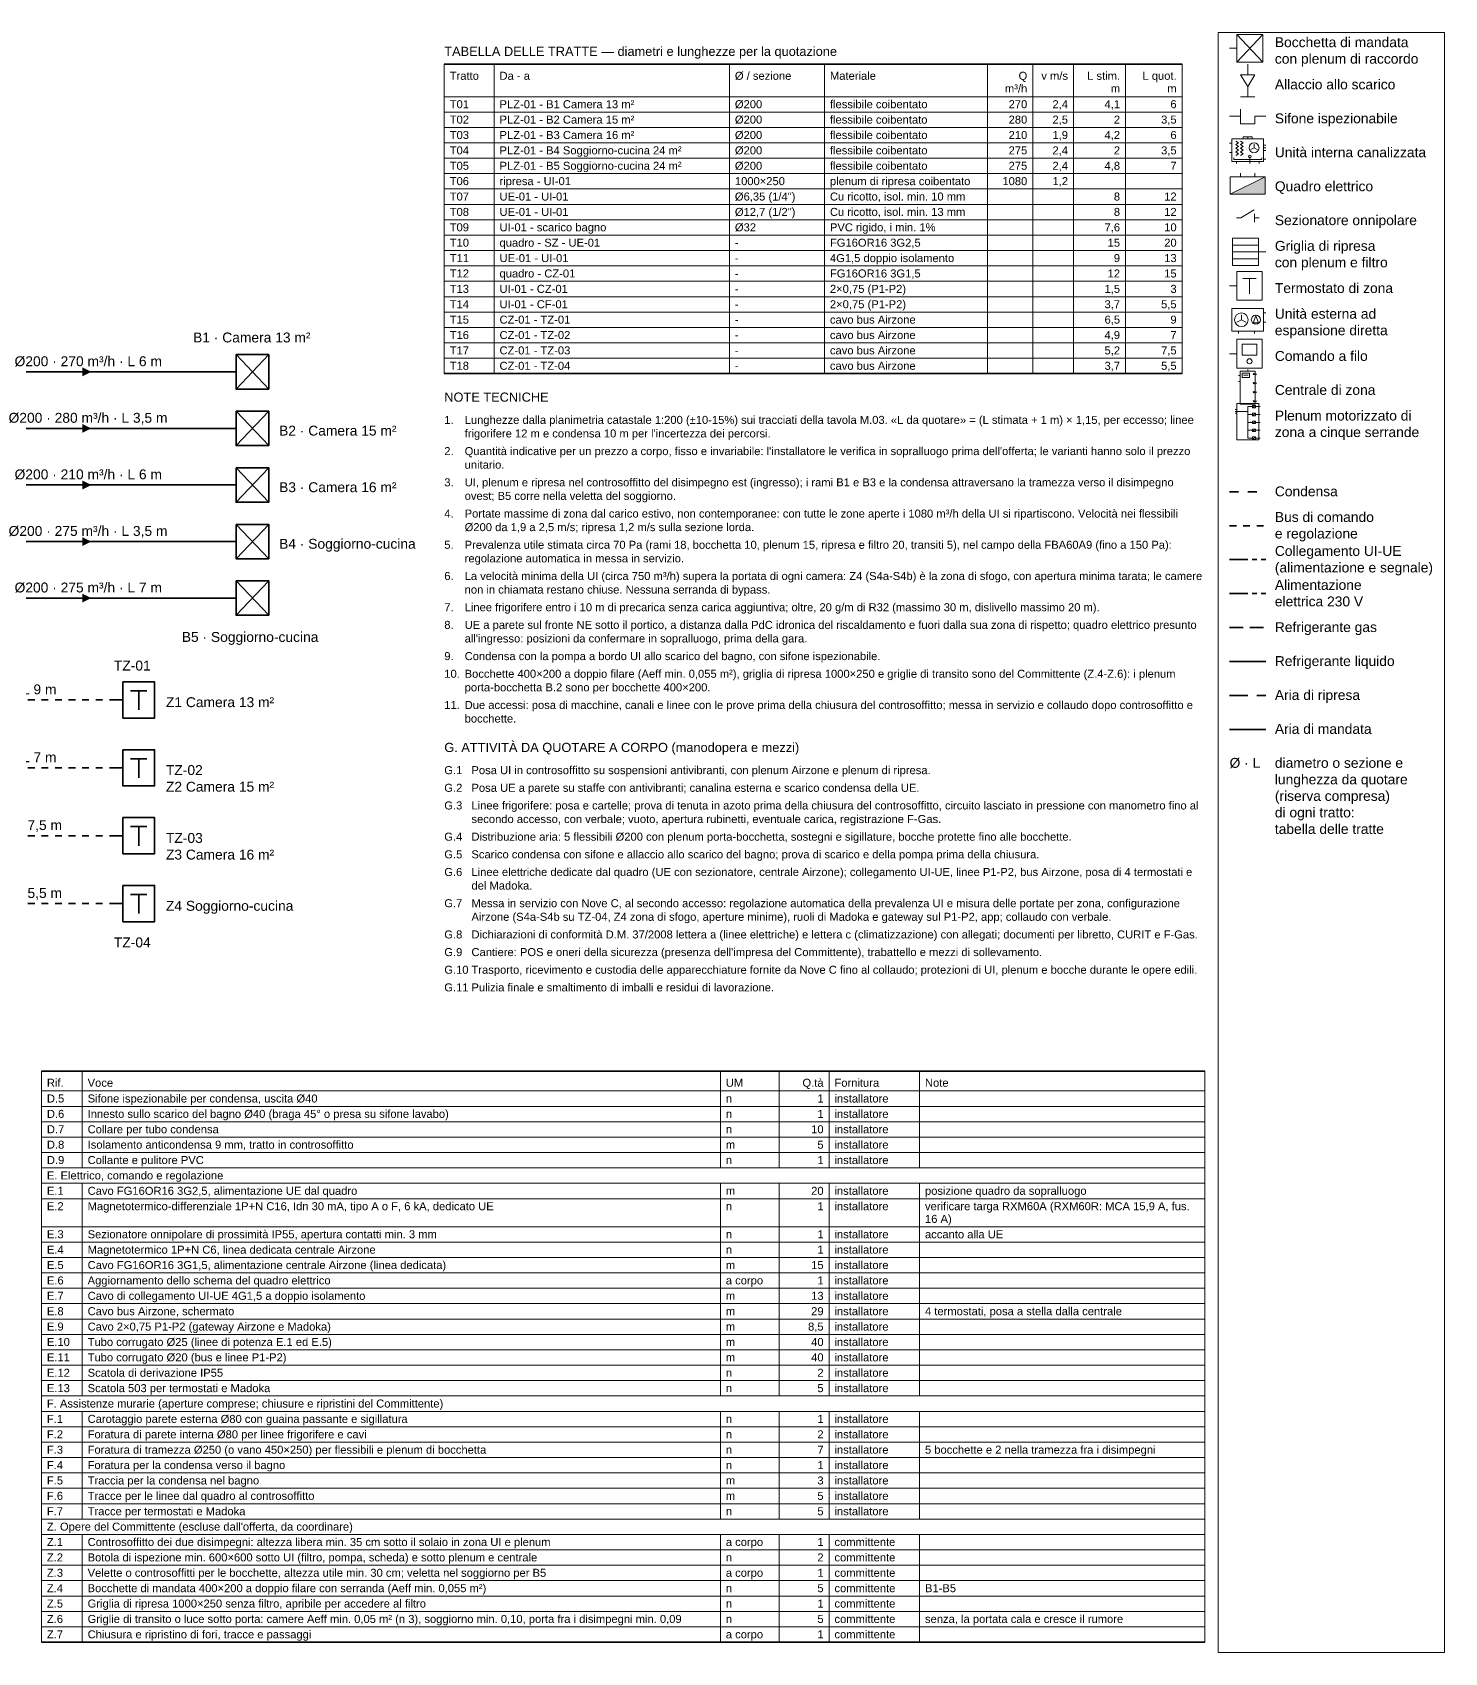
# Model space of a CAD drawing. Header units: millimetres. Extents: x 10 to 584, y 46 to 404.
# Drawn here: x 272 to 584, y 46 to 404 of the extents above; entities that cross this region are included whole.
import ezdxf
from ezdxf.enums import TextEntityAlignment as Align

# ---------------------------------------------------------------- set-up
doc = ezdxf.new("R2010")
doc.units = ezdxf.units.MM
for name, pattern in [('NOVEC_TRATTO_1P5_1P5', [3, 1.5, -1.5]), ('NOVEC_TRATTO_2_2', [4, 2, -2]), ('NOVEC_TRATTO_3_1P5', [4.5, 3, -1.5]), ('NOVEC_TRATTO_4_1_1_1', [7, 4, -1, 1, -1]), ('NOVEC_TRATTO_4_1_1_1_1_1', [9, 4, -1, 1, -1, 1, -1]), ('NOVEC_TRATTO_4_2', [6, 4, -2])]:
    doc.linetypes.add(name, pattern=pattern)
doc.layers.add('E-CTRL-BUS', color=144, linetype='NOVEC_TRATTO_1P5_1P5', lineweight=35, true_color=0x1f618d)
doc.layers.add('M-HVAC-SPLY', color=134, linetype='Continuous', lineweight=35, true_color=0x148f77)
for name, color, linetype, lineweight in [('M-ANNO-DIAM', 7, 'Continuous', 18), ('M-ANNO-IDEN', 7, 'Continuous', 18), ('M-ANNO-LEGN', 7, 'Continuous', 18), ('M-ANNO-SCHD', 7, 'Continuous', 18), ('M-DIAG-EQPM', 7, 'Continuous', 35)]:
    doc.layers.add(name, color=color, linetype=linetype, lineweight=lineweight)
doc.styles.add('NOVEC_ARIAL', font='arial.ttf')

# ---------------------------------------------------------------- blocks, each defined once
blk = doc.blocks.new('NoveC_FlowArrow')
h = blk.add_hatch(color=0)
h.dxf.hatch_style = 1
h.paths.add_polyline_path([(0, 0), (-2, 1), (-2, -1)])
blk = doc.blocks.new('NoveC_AirDiffuser')
at = {"color": 0, "linetype": 'Continuous', "lineweight": -2}
for p, q in [((2, -1.2), (9.2, -8.8)), ((2, -8.8), (9.2, -1.2)), ((0, -5), (2, -5))]:
    blk.add_line(p, q, dxfattribs=at)
blk.add_lwpolyline([(2, -1.2), (9.2, -1.2), (9.2, -8.8), (2, -8.8)], close=True, dxfattribs=at)
blk = doc.blocks.new('NoveC_RoomThermostat')
at = {"color": 0, "linetype": 'Continuous', "lineweight": -2}
blk.add_line((0, -5), (2, -5), dxfattribs=at)
blk.add_lwpolyline([(2, -1), (9, -1), (9, -9), (2, -9)], close=True, dxfattribs=at)
blk = doc.blocks.new('NoveC_RoomThermostat_Sigla')
at = {"color": 0, "linetype": 'Continuous', "lineweight": -2}
for points in [[(-1.8, 2), (1.8, 2)], [(0, 2), (0, -2.2)]]:
    blk.add_lwpolyline(points, dxfattribs=at)
blk = doc.blocks.new('NoveC_CondensateOutlet')
at = {"color": 0, "linetype": 'Continuous', "lineweight": -2}
for p, q in [((2.5, 0), (2.5, -3)), ((2.5, -6.2), (2.5, -9)), ((0.5, -9), (4.5, -9))]:
    blk.add_line(p, q, dxfattribs=at)
blk.add_lwpolyline([(0.5, -3), (4.5, -3), (2.5, -6.2)], close=True, dxfattribs=at)
blk = doc.blocks.new('NoveC_CondensateTrap')
at = {"color": 0, "linetype": 'Continuous', "lineweight": -2}
blk.add_line((3, -0.6), (3, -2.5), dxfattribs=at)
blk.add_lwpolyline([(0, -2.5), (3, -2.5), (3, -4.6), (7, -4.6), (7, -2.5), (10, -2.5)], dxfattribs=at)
blk = doc.blocks.new('NoveC_DuctedIndoorUnit')
at = {"color": 0, "linetype": 'Continuous', "lineweight": -2}
for p, q in [((20, 0), (20, -2.5)), ((0, -7.5), (2.5, -7.5)), ((0, -17.5), (2.5, -17.5)), ((27, -12.5), (23.45, -14.55)), ((27, -12.5), (27, -8.4)), ((27, -12.5), (30.55, -14.55)), ((37.5, -12.5), (40, -12.5)), ((7.5, -27.5), (7.5, -30)), ((22.5, -23.5), (22.5, -30)), ((32.5, -27.5), (32.5, -30)), ((37.5, -25), (40, -25))]:
    blk.add_line(p, q, dxfattribs=at)
blk.add_lwpolyline([(2.5, -2.5), (37.5, -2.5), (37.5, -27.5), (2.5, -27.5)], close=True, dxfattribs=at)
for points in [[(7, -5), (10, -7), (7, -9), (10, -11), (7, -13), (10, -15), (7, -17), (10, -19), (7, -21)], [(12, -5), (15, -7), (12, -9), (15, -11), (12, -13), (15, -15), (12, -17), (15, -19), (12, -21)], [(15, -2.5), (15, -0.5), (25, -0.5), (25, -2.5)], [(37.5, -9.5), (40, -9.5)], [(37.5, -15.5), (40, -15.5)], [(4.5, -23.5), (4.5, -25.5), (35.5, -25.5), (35.5, -23.5)]]:
    blk.add_lwpolyline(points, dxfattribs=at)
for centre, radius in [((27, -12.5), 5.5), ((22.5, -22), 1.5)]:
    blk.add_circle(centre, radius, dxfattribs=at)
blk = doc.blocks.new('NoveC_ElectricalPanel')
at = {"linetype": 'Continuous', "lineweight": -2}
h = blk.add_hatch(color=0, dxfattribs=at)
h.dxf.hatch_style = 1
h.paths.add_polyline_path([(0.5, -14.5), (24.5, -2.5), (24.5, -14.5)])
at = {"color": 0, "linetype": 'Continuous', "lineweight": -2}
for p, q in [((7.5, 0), (7.5, -2.5)), ((17.5, 0), (17.5, -2.5))]:
    blk.add_line(p, q, dxfattribs=at)
for points in [[(0.5, -2.5), (24.5, -2.5), (24.5, -14.5), (0.5, -14.5)], [(0.5, -14.5), (24.5, -2.5), (24.5, -14.5)]]:
    blk.add_lwpolyline(points, close=True, dxfattribs=at)
blk = doc.blocks.new('NoveC_IsolatorSwitch')
at = {"color": 0, "linetype": 'Continuous', "lineweight": -2}
for p, q in [((0, -2.5), (1, -2.5)), ((1, -2.5), (3.9, -0.7)), ((4, -1.6), (4, -3.4)), ((4, -2.5), (5, -2.5))]:
    blk.add_line(p, q, dxfattribs=at)
blk = doc.blocks.new('NoveC_ReturnGrille')
at = {"color": 0, "linetype": 'Continuous', "lineweight": -2}
for p, q in [((0.8, -3.1), (8, -3.1)), ((0.8, -5), (8, -5)), ((0.8, -6.9), (8, -6.9)), ((8, -5), (10, -5))]:
    blk.add_line(p, q, dxfattribs=at)
blk.add_lwpolyline([(0.8, -1.2), (8, -1.2), (8, -8.8), (0.8, -8.8)], close=True, dxfattribs=at)
blk = doc.blocks.new('NoveC_SplitOutdoorUnit')
at = {"color": 0, "linetype": 'Continuous', "lineweight": -2}
for p, q in [((13, -15), (8.15, -17.8)), ((13, -15), (13, -9.4)), ((13, -15), (17.85, -17.8)), ((37.5, -7.5), (40, -7.5)), ((37.5, -17.5), (40, -17.5)), ((10, -27.5), (10, -30)), ((27.5, -27.5), (27.5, -30))]:
    blk.add_line(p, q, dxfattribs=at)
for points in [[(2.5, -2.5), (37.5, -2.5), (37.5, -27.5), (2.5, -27.5)], [(26.2, -18.3), (29, -10.8), (31.8, -18.3)]]:
    blk.add_lwpolyline(points, close=True, dxfattribs=at)
for centre, radius in [((13, -15), 7.5), ((29, -15), 5)]:
    blk.add_circle(centre, radius, dxfattribs=at)
blk = doc.blocks.new('NoveC_WiredRemote')
at = {"color": 0, "linetype": 'Continuous', "lineweight": -2}
blk.add_line((0, -5), (2, -5), dxfattribs=at)
for points in [[(2, -1), (9, -1), (9, -9), (2, -9)], [(3.5, -2.4), (7.5, -2.4), (7.5, -5.4), (3.5, -5.4)]]:
    blk.add_lwpolyline(points, close=True, dxfattribs=at)
blk.add_circle((5.5, -7.1), 0.7, dxfattribs=at)
blk = doc.blocks.new('NoveC_ZoneController')
at = {"color": 0, "linetype": 'Continuous', "lineweight": -2}
for p, q in [((15, 0), (15, -2.5)), ((0, -10), (2.5, -10)), ((0, -20), (2.5, -20)), ((8, -9.5), (16, -9.5)), ((27.5, -7.5), (30, -7.5)), ((27.5, -22.5), (30, -22.5)), ((27.5, -37.5), (30, -37.5)), ((27.5, -52.5), (30, -52.5))]:
    blk.add_line(p, q, dxfattribs=at)
for points in [[(2.5, -2.5), (27.5, -2.5), (27.5, -57.5), (2.5, -57.5)], [(6, -6), (18, -6), (18, -13), (6, -13)]]:
    blk.add_lwpolyline(points, close=True, dxfattribs=at)
for centre in [(25, -7.5), (25, -22.5), (25, -37.5), (25, -52.5)]:
    blk.add_circle(centre, 0.9, dxfattribs=at)
blk = doc.blocks.new('NoveC_ZoningPlenum5')
at = {"color": 0, "linetype": 'Continuous', "lineweight": -2}
for p, q in [((0, -12.5), (2.5, -12.5)), ((2.5, -12.5), (20, -12.5)), ((20, -5), (20, -55)), ((20, -5), (27.5, -5)), ((20, -17.5), (27.5, -17.5)), ((28, -6.5), (32, -3.5)), ((28, -19), (32, -16)), ((32.5, -5), (40, -5)), ((32.5, -17.5), (40, -17.5)), ((20, -30), (27.5, -30)), ((20, -42.5), (27.5, -42.5)), ((28, -31.5), (32, -28.5)), ((28, -44), (32, -41)), ((32.5, -30), (40, -30)), ((32.5, -42.5), (40, -42.5)), ((20, -55), (27.5, -55)), ((28, -56.5), (32, -53.5)), ((32.5, -55), (40, -55))]:
    blk.add_line(p, q, dxfattribs=at)
for points in [[(2.5, 0), (37.5, 0), (37.5, -57.5), (2.5, -57.5)], [(27.5, -3), (32.5, -3), (32.5, -7), (27.5, -7)], [(27.5, -15.5), (32.5, -15.5), (32.5, -19.5), (27.5, -19.5)], [(27.5, -28), (32.5, -28), (32.5, -32), (27.5, -32)], [(27.5, -40.5), (32.5, -40.5), (32.5, -44.5), (27.5, -44.5)], [(27.5, -53), (32.5, -53), (32.5, -57), (27.5, -57)]]:
    blk.add_lwpolyline(points, close=True, dxfattribs=at)
for points in [[(0, -9.5), (2.5, -9.5)], [(0, -15.5), (2.5, -15.5)]]:
    blk.add_lwpolyline(points, dxfattribs=at)

msp = doc.modelspace()

# ---------------------------------------------------------------- linework, layer by layer
at = {"layer": 'E-CTRL-BUS', "flags": 128}
for points in [[(250, 256.5), (290, 256.5)], [(250, 241.5), (290, 241.5)], [(250, 226.5), (290, 226.5)], [(250, 211.5), (290, 211.5)]]:
    msp.add_lwpolyline(points, dxfattribs=at)
at = {"layer": 'M-ANNO-LEGN', "color": 252, "linetype": 'NOVEC_TRATTO_2_2', "lineweight": 35, "true_color": 0x616a6b}
msp.add_line((536.5, 302.5), (544.5, 302.5), dxfattribs=at)
at = {"layer": 'M-ANNO-LEGN', "color": 144, "linetype": 'NOVEC_TRATTO_1P5_1P5', "lineweight": 35, "true_color": 0x1f618d}
msp.add_line((536.5, 295), (544.5, 295), dxfattribs=at)
at = {"layer": 'M-ANNO-LEGN', "color": 32, "linetype": 'NOVEC_TRATTO_4_1_1_1_1_1', "lineweight": 35, "true_color": 0xa04000}
msp.add_line((536.5, 287.5), (544.5, 287.5), dxfattribs=at)
at = {"layer": 'M-ANNO-LEGN', "color": 13, "linetype": 'NOVEC_TRATTO_4_1_1_1', "lineweight": 35, "true_color": 0xb03a2e}
msp.add_line((536.5, 280), (544.5, 280), dxfattribs=at)
at = {"layer": 'M-ANNO-LEGN', "color": 205, "linetype": 'NOVEC_TRATTO_3_1P5', "lineweight": 35, "true_color": 0x6c3483}
msp.add_line((536.5, 272.5), (544.5, 272.5), dxfattribs=at)
at = {"layer": 'M-ANNO-LEGN', "color": 205, "linetype": 'Continuous', "lineweight": 35, "true_color": 0x6c3483}
msp.add_line((536.5, 265), (544.5, 265), dxfattribs=at)
at = {"layer": 'M-ANNO-LEGN', "color": 134, "linetype": 'NOVEC_TRATTO_4_2', "lineweight": 35, "true_color": 0x148f77}
msp.add_line((536.5, 257.5), (544.5, 257.5), dxfattribs=at)
at = {"layer": 'M-ANNO-LEGN', "color": 134, "linetype": 'Continuous', "lineweight": 35, "true_color": 0x148f77}
msp.add_line((536.5, 250), (544.5, 250), dxfattribs=at)
at = {"layer": 'M-ANNO-LEGN'}
msp.add_lwpolyline([(534, 404), (584, 404), (584, 46), (534, 46)], close=True, dxfattribs=at)
at = {"layer": 'M-ANNO-SCHD', "lineweight": 35}
for p, q in [((363, 397), (526, 397)), ((363, 328.6), (526, 328.6)), ((274, 174.5), (531, 174.5)), ((274, 48.3), (531, 48.3))]:
    msp.add_line(p, q, dxfattribs=at)
at = {"layer": 'M-ANNO-SCHD', "lineweight": 18}
for p, q in [((363, 397), (363, 328.6)), ((374, 397), (374, 328.6)), ((426, 397), (426, 328.6)), ((447, 397), (447, 328.6)), ((483, 397), (483, 328.6)), ((493, 397), (493, 328.6)), ((502, 397), (502, 328.6)), ((513.5, 397), (513.5, 328.6)), ((526, 397), (526, 328.6)), ((363, 389.8), (526, 389.8)), ((363, 386.4), (526, 386.4)), ((363, 383), (526, 383)), ((363, 379.6), (526, 379.6)), ((363, 376.2), (526, 376.2)), ((363, 372.8), (526, 372.8)), ((363, 369.4), (526, 369.4)), ((363, 366), (526, 366)), ((363, 362.6), (526, 362.6)), ((363, 359.2), (526, 359.2)), ((363, 355.8), (526, 355.8)), ((363, 352.4), (526, 352.4)), ((363, 349), (526, 349)), ((363, 345.6), (526, 345.6)), ((363, 342.2), (526, 342.2)), ((363, 338.8), (526, 338.8)), ((363, 335.4), (526, 335.4)), ((363, 332), (526, 332)), ((363, 328.6), (526, 328.6)), ((274, 174.5), (274, 48.3)), ((283, 174.5), (283, 153.1)), ((424, 174.5), (424, 153.1)), ((437, 174.5), (437, 153.1)), ((448, 174.5), (448, 153.1)), ((468, 174.5), (468, 153.1)), ((531, 174.5), (531, 48.3)), ((274, 170.1), (531, 170.1)), ((274, 166.7), (531, 166.7)), ((274, 163.3), (531, 163.3)), ((274, 159.9), (531, 159.9)), ((274, 156.5), (531, 156.5)), ((274, 153.1), (531, 153.1)), ((274, 149.7), (531, 149.7)), ((283, 149.7), (283, 102.7)), ((424, 149.7), (424, 102.7)), ((437, 149.7), (437, 102.7)), ((448, 149.7), (448, 102.7)), ((468, 149.7), (468, 102.7)), ((274, 146.3), (531, 146.3)), ((274, 140.1), (531, 140.1)), ((274, 136.7), (531, 136.7)), ((274, 133.3), (531, 133.3)), ((274, 129.9), (531, 129.9)), ((274, 126.5), (531, 126.5)), ((274, 123.1), (531, 123.1)), ((274, 119.7), (531, 119.7)), ((274, 116.3), (531, 116.3)), ((274, 112.9), (531, 112.9)), ((274, 109.5), (531, 109.5)), ((274, 106.1), (531, 106.1)), ((274, 102.7), (531, 102.7)), ((274, 99.3), (531, 99.3)), ((283, 99.3), (283, 75.5)), ((424, 99.3), (424, 75.5)), ((437, 99.3), (437, 75.5)), ((448, 99.3), (448, 75.5)), ((468, 99.3), (468, 75.5)), ((274, 95.9), (531, 95.9)), ((274, 92.5), (531, 92.5)), ((274, 89.1), (531, 89.1)), ((274, 85.7), (531, 85.7)), ((274, 82.3), (531, 82.3)), ((274, 78.9), (531, 78.9)), ((274, 75.5), (531, 75.5)), ((274, 72.1), (531, 72.1)), ((283, 72.1), (283, 48.3)), ((424, 72.1), (424, 48.3)), ((437, 72.1), (437, 48.3)), ((448, 72.1), (448, 48.3)), ((468, 72.1), (468, 48.3)), ((274, 68.7), (531, 68.7)), ((274, 65.3), (531, 65.3)), ((274, 61.9), (531, 61.9)), ((274, 58.5), (531, 58.5)), ((274, 55.1), (531, 55.1)), ((274, 51.7), (531, 51.7)), ((274, 48.3), (531, 48.3))]:
    msp.add_line(p, q, dxfattribs=at)
at = {"layer": 'M-HVAC-SPLY', "flags": 128}
for points in [[(255, 329), (315, 329)], [(255, 316.5), (315, 316.5)], [(255, 304), (315, 304)], [(255, 291.5), (315, 291.5)], [(255, 279), (315, 279)]]:
    msp.add_lwpolyline(points, dxfattribs=at)

# ---------------------------------------------------------------- block references
at = {"layer": 'M-ANNO-LEGN', "lineweight": 18}
for name, p, xscale, yscale in [('NoveC_AirDiffuser', (536.5, 404.5), 0.8, 0.8), ('NoveC_CondensateOutlet', (538.5, 397), 0.8, 0.8), ('NoveC_CondensateTrap', (536.5, 387.5), 0.8, 0.8), ('NoveC_DuctedIndoorUnit', (536.5, 381), 0.2, 0.2), ('NoveC_ElectricalPanel', (536.5, 372.9), 0.32, 0.32), ('NoveC_ReturnGrille', (536.5, 359.5), 0.8, 0.8), ('NoveC_RoomThermostat', (536.5, 352), 0.8, 0.8), ('NoveC_RoomThermostat_Sigla', (540.9, 348), 0.8, 0.8), ('NoveC_SplitOutdoorUnit', (536.5, 343.5), 0.2, 0.2), ('NoveC_WiredRemote', (536.5, 337), 0.8, 0.8), ('NoveC_ZoneController', (538.5, 329.5), 0.13333333333333333, 0.13333333333333333), ('NoveC_ZoningPlenum5', (537.71739, 322), 0.1391304347826087, 0.1391304347826087)]:
    msp.add_blockref(name, p, dxfattribs=dict(at, xscale=xscale, yscale=yscale))
msp.add_blockref('NoveC_IsolatorSwitch', (538, 365.5), dxfattribs=at)
at = {"layer": 'M-DIAG-EQPM'}
for name, p in [('NoveC_AirDiffuser', (315, 334)), ('NoveC_AirDiffuser', (315, 321.5)), ('NoveC_AirDiffuser', (315, 309)), ('NoveC_AirDiffuser', (315, 296.5)), ('NoveC_AirDiffuser', (315, 284)), ('NoveC_RoomThermostat', (290, 261.5)), ('NoveC_RoomThermostat_Sigla', (295.5, 256.5)), ('NoveC_RoomThermostat', (290, 246.5)), ('NoveC_RoomThermostat_Sigla', (295.5, 241.5)), ('NoveC_RoomThermostat', (290, 231.5)), ('NoveC_RoomThermostat_Sigla', (295.5, 226.5)), ('NoveC_RoomThermostat', (290, 216.5)), ('NoveC_RoomThermostat_Sigla', (295.5, 211.5))]:
    msp.add_blockref(name, p, dxfattribs=at)
at = {"layer": 'M-HVAC-SPLY'}
for p in [(285, 329), (285, 316.5), (285, 304), (285, 291.5), (285, 279)]:
    msp.add_blockref('NoveC_FlowArrow', p, dxfattribs=at)

# ---------------------------------------------------------------- texts
at = {"layer": 'M-ANNO-DIAM', "style": 'NOVEC_ARIAL'}
for s, p in [('Ø200 · 270 m³/h · L 6 m', (268.05979, 330.25)), ('Ø200 · 280 m³/h · L 3,5 m', (266.73581, 317.75)), ('Ø200 · 210 m³/h · L 6 m', (268.05979, 305.25)), ('Ø200 · 275 m³/h · L 3,5 m', (266.73581, 292.75)), ('Ø200 · 275 m³/h · L 7 m', (268.05979, 280.25)), ('bus · L 9 m', (262.05933, 257.75)), ('bus · L 7 m', (262.05933, 242.75)), ('bus · L 7,5 m', (260.73535, 227.75)), ('bus · L 5,5 m', (260.73535, 212.75))]:
    msp.add_text(s, height=2.1844, dxfattribs=at).set_placement(p)
at = {"layer": 'M-ANNO-IDEN', "style": 'NOVEC_ARIAL'}
for s, p in [('B1 · Camera 13 m²', (307.5, 335.5)), ('B2 · Camera 15 m²', (326.5, 314.9125)), ('B3 · Camera 16 m²', (326.5, 302.4125)), ('B4 · Soggiorno-cucina', (326.5, 289.9125)), ('B5 · Soggiorno-cucina', (305, 269.325)), ('TZ-01', (290, 263)), ('Z1 Camera 13 m²', (301.5, 254.9125)), ('TZ-02', (301.5, 239.9125)), ('Z2 Camera 15 m²', (301.5, 236.2375)), ('TZ-03', (301.5, 224.9125)), ('Z3 Camera 16 m²', (301.5, 221.2375)), ('Z4 Soggiorno-cucina', (301.5, 209.9125)), ('TZ-04', (290, 201.825))]:
    msp.add_text(s, height=2.1844, dxfattribs=at).set_placement(p)
at = {"layer": 'M-ANNO-LEGN', "style": 'NOVEC_ARIAL'}
for s, p in [('Bocchetta di mandata', (546.5, 400.7381)), ('con plenum di raccordo', (546.5, 397.0869)), ('Allaccio allo scarico', (546.5, 391.4125)), ('Sifone ispezionabile', (546.5, 383.9125)), ('Unità interna canalizzata', (546.5, 376.4125)), ('Quadro elettrico', (546.5, 368.9125)), ('Sezionatore onnipolare', (546.5, 361.4125)), ('Griglia di ripresa', (546.5, 355.7381)), ('con plenum e filtro', (546.5, 352.0869)), ('Termostato di zona', (546.5, 346.4125)), ('Unità esterna ad', (546.5, 340.7381)), ('espansione diretta', (546.5, 337.0869)), ('Comando a filo', (546.5, 331.4125)), ('Centrale di zona', (546.5, 323.9125)), ('Plenum motorizzato di', (546.5, 318.2381)), ('zona a cinque serrande', (546.5, 314.5869)), ('Condensa', (546.5, 301.5)), ('Bus di comando', (546.5, 295.8256)), ('e regolazione', (546.5, 292.1744)), ('Collegamento UI-UE', (546.5, 288.3256)), ('(alimentazione e segnale)', (546.5, 284.6744)), ('Alimentazione', (546.5, 280.8256)), ('elettrica 230 V', (546.5, 277.1744)), ('Refrigerante gas', (546.5, 271.5)), ('Refrigerante liquido', (546.5, 264)), ('Aria di ripresa', (546.5, 256.5)), ('Aria di mandata', (546.5, 249)), ('Ø · L', (536.5, 241.5)), ('diametro o sezione e', (546.5, 241.5)), ('lunghezza da quotare', (546.5, 237.84875)), ('(riserva compresa)', (546.5, 234.1975)), ('di ogni tratto:', (546.5, 230.54625)), ('tabella delle tratte', (546.5, 226.895))]:
    msp.add_text(s, height=2.1844, dxfattribs=at).set_placement(p)
at = {"layer": 'M-ANNO-SCHD', "style": 'NOVEC_ARIAL'}
for s, height, p in [('TABELLA DELLE TRATTE — diametri e lunghezze per la quotazione', 2.0208384, (363, 398.8)), ('Tratto', 1.768234, (364.2, 393.53)), ('Da - a', 1.768234, (375.2, 393.53)), ('Ø / sezione', 1.7682336, (427.2, 393.53)), ('Materiale', 1.768234, (448.2, 393.53)), ('T01', 1.768234, (364.2, 387.25)), ('PLZ-01 - B1 Camera 13 m²', 1.7682336, (375.2, 387.25)), ('Ø200', 1.768234, (427.2, 387.25)), ('flessibile coibentato', 1.7682336, (448.2, 387.25)), ('T02', 1.768234, (364.2, 383.85)), ('PLZ-01 - B2 Camera 15 m²', 1.7682336, (375.2, 383.85)), ('Ø200', 1.768234, (427.2, 383.85)), ('flessibile coibentato', 1.7682336, (448.2, 383.85)), ('T03', 1.768234, (364.2, 380.45)), ('PLZ-01 - B3 Camera 16 m²', 1.7682336, (375.2, 380.45)), ('Ø200', 1.768234, (427.2, 380.45)), ('flessibile coibentato', 1.7682336, (448.2, 380.45)), ('T04', 1.768234, (364.2, 377.05)), ('PLZ-01 - B4 Soggiorno-cucina 24 m²', 1.7682336, (375.2, 377.05)), ('Ø200', 1.768234, (427.2, 377.05)), ('flessibile coibentato', 1.7682336, (448.2, 377.05)), ('T05', 1.768234, (364.2, 373.65)), ('PLZ-01 - B5 Soggiorno-cucina 24 m²', 1.7682336, (375.2, 373.65)), ('Ø200', 1.768234, (427.2, 373.65)), ('flessibile coibentato', 1.7682336, (448.2, 373.65)), ('T06', 1.768234, (364.2, 370.25)), ('ripresa - UI-01', 1.7682336, (375.2, 370.25)), ('1000×250', 1.768234, (427.2, 370.25)), ('plenum di ripresa coibentato', 1.7682336, (448.2, 370.25)), ('T07', 1.768234, (364.2, 366.85)), ('T08', 1.768234, (364.2, 363.45)), ('UE-01 - UI-01', 1.7682336, (375.2, 366.85)), ('UE-01 - UI-01', 1.7682336, (375.2, 363.45)), ('Ø6,35 (1/4")', 1.7682336, (427.2, 366.85)), ('Ø12,7 (1/2")', 1.7682336, (427.2, 363.45)), ('Cu ricotto, isol. min. 10 mm', 1.7682336, (448.2, 366.85)), ('Cu ricotto, isol. min. 13 mm', 1.7682336, (448.2, 363.45)), ('T09', 1.768234, (364.2, 360.05)), ('UI-01 - scarico bagno', 1.7682336, (375.2, 360.05)), ('Ø32', 1.768234, (427.2, 360.05)), ('PVC rigido, i min. 1%', 1.7682336, (448.2, 360.05)), ('T10', 1.768234, (364.2, 356.65)), ('quadro - SZ - UE-01', 1.7682336, (375.2, 356.65)), ('FG16OR16 3G2,5', 1.7682336, (448.2, 356.65)), ('T11', 1.768234, (364.2, 353.25)), ('UE-01 - UI-01', 1.7682336, (375.2, 353.25)), ('-', 1.76823, (427.2, 356.65)), ('4G1,5 doppio isolamento', 1.7682336, (448.2, 353.25)), ('T12', 1.768234, (364.2, 349.85)), ('quadro - CZ-01', 1.7682336, (375.2, 349.85)), ('-', 1.76823, (427.2, 353.25)), ('FG16OR16 3G1,5', 1.7682336, (448.2, 349.85)), ('T13', 1.768234, (364.2, 346.45)), ('UI-01 - CZ-01', 1.7682336, (375.2, 346.45)), ('-', 1.76823, (427.2, 349.85)), ('2×0,75 (P1-P2)', 1.7682336, (448.2, 346.45)), ('T14', 1.768234, (364.2, 343.05)), ('UI-01 - CF-01', 1.7682336, (375.2, 343.05)), ('-', 1.76823, (427.2, 346.45)), ('-', 1.76823, (427.2, 343.05)), ('2×0,75 (P1-P2)', 1.7682336, (448.2, 343.05)), ('T15', 1.768234, (364.2, 339.65)), ('CZ-01 - TZ-01', 1.7682336, (375.2, 339.65)), ('-', 1.76823, (427.2, 339.65)), ('cavo bus Airzone', 1.7682336, (448.2, 339.65)), ('T16', 1.768234, (364.2, 336.25)), ('CZ-01 - TZ-02', 1.7682336, (375.2, 336.25)), ('-', 1.76823, (427.2, 336.25)), ('cavo bus Airzone', 1.7682336, (448.2, 336.25)), ('T17', 1.768234, (364.2, 332.85)), ('CZ-01 - TZ-03', 1.7682336, (375.2, 332.85)), ('-', 1.76823, (427.2, 332.85)), ('cavo bus Airzone', 1.7682336, (448.2, 332.85)), ('T18', 1.768234, (364.2, 329.45)), ('CZ-01 - TZ-04', 1.7682336, (375.2, 329.45)), ('-', 1.76823, (427.2, 329.45)), ('cavo bus Airzone', 1.7682336, (448.2, 329.45)), ('NOTE TECNICHE', 2.0208384, (363, 322.4)), ('1.', 1.768234, (363, 317.5)), ('Lunghezze dalla planimetria catastale 1:200 (±10-15%) sui tracciati della tavola M.03. «L da quotare» = (L stimata + 1 m) × 1,15, per eccesso; linee', 1.7682336, (367.5, 317.5)), ("frigorifere 12 m e condensa 10 m per l'incertezza dei percorsi.", 1.7682336, (367.5, 314.5)), ('2.', 1.768234, (363, 310.6)), ("Quantità indicative per un prezzo a corpo, fisso e invariabile: l'installatore le verifica in sopralluogo prima dell'offerta; le varianti hanno solo il prezzo", 1.7682336, (367.5, 310.6)), ('unitario.', 1.768234, (367.5, 307.6)), ('3.', 1.768234, (363, 303.7)), ('UI, plenum e ripresa nel controsoffitto del disimpegno est (ingresso); i rami B1 e B3 e la condensa attraversano la tramezza verso il disimpegno', 1.7682336, (367.5, 303.7)), ('ovest; B5 corre nella veletta del soggiorno.', 1.7682336, (367.5, 300.7)), ('4.', 1.768234, (363, 296.8)), ('Portate massime di zona dal carico estivo, non contemporanee: con tutte le zone aperte i 1080 m³/h della UI si ripartiscono. Velocità nei flessibili', 1.7682336, (367.5, 296.8)), ('Ø200 da 1,9 a 2,5 m/s; ripresa 1,2 m/s sulla sezione lorda.', 1.7682336, (367.5, 293.8)), ('5.', 1.768234, (363, 289.9)), ('Prevalenza utile stimata circa 70 Pa (rami 18, bocchetta 10, plenum 15, ripresa e filtro 20, transiti 5), nel campo della FBA60A9 (fino a 150 Pa):', 1.7682336, (367.5, 289.9)), ('regolazione automatica in messa in servizio.', 1.7682336, (367.5, 286.9)), ('6.', 1.768234, (363, 283)), ('La velocità minima della UI (circa 750 m³/h) supera la portata di ogni camera: Z4 (S4a-S4b) è la zona di sfogo, con apertura minima tarata; le camere', 1.7682336, (367.5, 283)), ('non in chiamata restano chiuse. Nessuna serranda di bypass.', 1.7682336, (367.5, 280)), ('7.', 1.768234, (363, 276.1)), ('Linee frigorifere entro i 10 m di precarica senza carica aggiuntiva; oltre, 20 g/m di R32 (massimo 30 m, dislivello massimo 20 m).', 1.7682336, (367.5, 276.1)), ('8.', 1.768234, (363, 272.2)), ('UE a parete sul fronte NE sotto il portico, a distanza dalla PdC idronica del riscaldamento e fuori dalla sua zona di rispetto; quadro elettrico presunto', 1.7682336, (367.5, 272.2)), ("all'ingresso: posizioni da confermare in sopralluogo, prima della gara.", 1.7682336, (367.5, 269.2)), ('9.', 1.768234, (363, 265.3)), ('Condensa con la pompa a bordo UI allo scarico del bagno, con sifone ispezionabile.', 1.7682336, (367.5, 265.3)), ('10.', 1.768234, (363, 261.4)), ('Bocchette 400×200 a doppio filare (Aeff min. 0,055 m²), griglia di ripresa 1000×250 e griglie di transito sono del Committente (Z.4-Z.6): i plenum', 1.7682336, (367.5, 261.4)), ('porta-bocchetta B.2 sono per bocchette 400×200.', 1.7682336, (367.5, 258.4)), ('11.', 1.768234, (363, 254.5)), ('Due accessi: posa di macchine, canali e linee con le prove prima della chiusura del controsoffitto; messa in servizio e collaudo dopo controsoffitto e', 1.7682336, (367.5, 254.5)), ('bocchette.', 1.768234, (367.5, 251.5)), ('G. ATTIVITÀ DA QUOTARE A CORPO (manodopera e mezzi)', 2.0208384, (363, 245)), ('G.1', 1.768234, (363, 240.1)), ('Posa UI in controsoffitto su sospensioni antivibranti, con plenum Airzone e plenum di ripresa.', 1.7682336, (369, 240.1)), ('G.2', 1.768234, (363, 236.2)), ('Posa UE a parete su staffe con antivibranti; canalina esterna e scarico condensa della UE.', 1.7682336, (369, 236.2)), ('G.3', 1.768234, (363, 232.3)), ('Linee frigorifere: posa e cartelle; prova di tenuta in azoto prima della chiusura del controsoffitto, circuito lasciato in pressione con manometro fino al', 1.7682336, (369, 232.3)), ('secondo accesso, con verbale; vuoto, apertura rubinetti, eventuale carica, registrazione F-Gas.', 1.7682336, (369, 229.3)), ('G.4', 1.768234, (363, 225.4)), ('Distribuzione aria: 5 flessibili Ø200 con plenum porta-bocchetta, sostegni e sigillature, bocche protette fino alle bocchette.', 1.7682336, (369, 225.4)), ('G.5', 1.768234, (363, 221.5)), ('Scarico condensa con sifone e allaccio allo scarico del bagno; prova di scarico e della pompa prima della chiusura.', 1.7682336, (369, 221.5)), ('G.6', 1.768234, (363, 217.6)), ('Linee elettriche dedicate dal quadro (UE con sezionatore, centrale Airzone); collegamento UI-UE, linee P1-P2, bus Airzone, posa di 4 termostati e', 1.7682336, (369, 217.6)), ('del Madoka.', 1.7682336, (369, 214.6)), ('G.7', 1.768234, (363, 210.7)), ('Messa in servizio con Nove C, al secondo accesso: regolazione automatica della prevalenza UI e misura delle portate per zona, configurazione', 1.7682336, (369, 210.7)), ('Airzone (S4a-S4b su TZ-04, Z4 zona di sfogo, aperture minime), ruoli di Madoka e gateway sul P1-P2, app; collaudo con verbale.', 1.7682336, (369, 207.7)), ('G.8', 1.768234, (363, 203.8)), ('Dichiarazioni di conformità D.M. 37/2008 lettera a (linee elettriche) e lettera c (climatizzazione) con allegati; documenti per libretto, CURIT e F-Gas.', 1.7682336, (369, 203.8)), ('G.9', 1.768234, (363, 199.9)), ("Cantiere: POS e oneri della sicurezza (presenza dell'impresa del Committente), trabattello e mezzi di sollevamento.", 1.7682336, (369, 199.9)), ('G.10', 1.768234, (363, 196)), ('Trasporto, ricevimento e custodia delle apparecchiature fornite da Nove C fino al collaudo; protezioni di UI, plenum e bocche durante le opere edili.', 1.7682336, (369, 196)), ('G.11', 1.768234, (363, 192.1)), ('Pulizia finale e smaltimento di imballi e residui di lavorazione.', 1.7682336, (369, 192.1)), ('Rif.', 1.768234, (275.2, 171.03)), ('Voce', 1.768234, (284.2, 171.03)), ('UM', 1.768234, (425.2, 171.03)), ('Fornitura', 1.768234, (449.2, 171.03)), ('Note', 1.768234, (469.2, 171.03)), ('D.5', 1.768234, (275.2, 167.55)), ('Sifone ispezionabile per condensa, uscita Ø40', 1.7682336, (284.2, 167.55)), ('n', 1.76823, (425.2, 167.55)), ('installatore', 1.7682336, (449.2, 167.55)), ('D.6', 1.768234, (275.2, 164.15)), ('Innesto sullo scarico del bagno Ø40 (braga 45° o presa su sifone lavabo)', 1.7682336, (284.2, 164.15)), ('n', 1.76823, (425.2, 164.15)), ('installatore', 1.7682336, (449.2, 164.15)), ('D.7', 1.768234, (275.2, 160.75)), ('Collare per tubo condensa', 1.7682336, (284.2, 160.75)), ('n', 1.76823, (425.2, 160.75)), ('installatore', 1.7682336, (449.2, 160.75)), ('D.8', 1.768234, (275.2, 157.35)), ('Isolamento anticondensa 9 mm, tratto in controsoffitto', 1.7682336, (284.2, 157.35)), ('m', 1.76823, (425.2, 157.35)), ('installatore', 1.7682336, (449.2, 157.35)), ('D.9', 1.768234, (275.2, 153.95)), ('Collante e pulitore PVC', 1.7682336, (284.2, 153.95)), ('n', 1.76823, (425.2, 153.95)), ('installatore', 1.7682336, (449.2, 153.95)), ('E. Elettrico, comando e regolazione', 1.7682336, (275.2, 150.55)), ('E.1', 1.768234, (275.2, 147.15)), ('Cavo FG16OR16 3G2,5, alimentazione UE dal quadro', 1.7682336, (284.2, 147.15)), ('m', 1.76823, (425.2, 147.15)), ('installatore', 1.7682336, (449.2, 147.15)), ('posizione quadro da sopralluogo', 1.7682336, (469.2, 147.15)), ('E.2', 1.768234, (275.2, 143.75)), ('Magnetotermico-differenziale 1P+N C16, Idn 30 mA, tipo A o F, 6 kA, dedicato UE', 1.7682336, (284.2, 143.75)), ('n', 1.76823, (425.2, 143.75)), ('installatore', 1.7682336, (449.2, 143.75)), ('verificare targa RXM60A (RXM60R: MCA 15,9 A, fus.', 1.7682336, (469.2, 143.75)), ('16 A)', 1.768234, (469.2, 140.95)), ('E.3', 1.768234, (275.2, 137.55)), ('Sezionatore onnipolare di prossimità IP55, apertura contatti min. 3 mm', 1.7682336, (284.2, 137.55)), ('n', 1.76823, (425.2, 137.55)), ('installatore', 1.7682336, (449.2, 137.55)), ('accanto alla UE', 1.7682336, (469.2, 137.55)), ('E.4', 1.768234, (275.2, 134.15)), ('E.5', 1.768234, (275.2, 130.75)), ('Cavo FG16OR16 3G1,5, alimentazione centrale Airzone (linea dedicata)', 1.7682336, (284.2, 130.75)), ('Magnetotermico 1P+N C6, linea dedicata centrale Airzone', 1.7682336, (284.2, 134.15)), ('n', 1.76823, (425.2, 134.15)), ('installatore', 1.7682336, (449.2, 134.15)), ('installatore', 1.7682336, (449.2, 130.75)), ('E.6', 1.768234, (275.2, 127.35)), ('Aggiornamento dello schema del quadro elettrico', 1.7682336, (284.2, 127.35)), ('m', 1.76823, (425.2, 130.75)), ('installatore', 1.7682336, (449.2, 127.35)), ('E.7', 1.768234, (275.2, 123.95)), ('Cavo di collegamento UI-UE 4G1,5 a doppio isolamento', 1.7682336, (284.2, 123.95)), ('a corpo', 1.768234, (425.2, 127.35)), ('m', 1.76823, (425.2, 123.95)), ('installatore', 1.7682336, (449.2, 123.95)), ('E.8', 1.768234, (275.2, 120.55)), ('Cavo bus Airzone, schermato', 1.7682336, (284.2, 120.55)), ('m', 1.76823, (425.2, 120.55)), ('installatore', 1.7682336, (449.2, 120.55)), ('4 termostati, posa a stella dalla centrale', 1.7682336, (469.2, 120.55)), ('E.9', 1.768234, (275.2, 117.15)), ('Cavo 2×0,75 P1-P2 (gateway Airzone e Madoka)', 1.7682336, (284.2, 117.15)), ('m', 1.76823, (425.2, 117.15)), ('installatore', 1.7682336, (449.2, 117.15)), ('E.10', 1.768234, (275.2, 113.75)), ('Tubo corrugato Ø25 (linee di potenza E.1 ed E.5)', 1.7682336, (284.2, 113.75)), ('m', 1.76823, (425.2, 113.75)), ('installatore', 1.7682336, (449.2, 113.75)), ('E.11', 1.768234, (275.2, 110.35)), ('Tubo corrugato Ø20 (bus e linee P1-P2)', 1.7682336, (284.2, 110.35)), ('m', 1.76823, (425.2, 110.35)), ('installatore', 1.7682336, (449.2, 110.35)), ('E.12', 1.768234, (275.2, 106.95)), ('Scatola di derivazione IP55', 1.7682336, (284.2, 106.95)), ('n', 1.76823, (425.2, 106.95)), ('installatore', 1.7682336, (449.2, 106.95)), ('E.13', 1.768234, (275.2, 103.55)), ('Scatola 503 per termostati e Madoka', 1.7682336, (284.2, 103.55)), ('n', 1.76823, (425.2, 103.55)), ('installatore', 1.7682336, (449.2, 103.55)), ('F. Assistenze murarie (aperture comprese; chiusure e ripristini del Committente)', 1.7682336, (275.2, 100.15)), ('F.1', 1.768234, (275.2, 96.75)), ('Carotaggio parete esterna Ø80 con guaina passante e sigillatura', 1.7682336, (284.2, 96.75)), ('n', 1.76823, (425.2, 96.75)), ('installatore', 1.7682336, (449.2, 96.75)), ('F.2', 1.768234, (275.2, 93.35)), ('Foratura di parete interna Ø80 per linee frigorifere e cavi', 1.7682336, (284.2, 93.35)), ('n', 1.76823, (425.2, 93.35)), ('installatore', 1.7682336, (449.2, 93.35)), ('F.3', 1.768234, (275.2, 89.95)), ('Foratura di tramezza Ø250 (o vano 450×250) per flessibili e plenum di bocchetta', 1.7682336, (284.2, 89.95)), ('n', 1.76823, (425.2, 89.95)), ('installatore', 1.7682336, (449.2, 89.95)), ('5 bocchette e 2 nella tramezza fra i disimpegni', 1.7682336, (469.2, 89.95)), ('F.4', 1.768234, (275.2, 86.55)), ('Foratura per la condensa verso il bagno', 1.7682336, (284.2, 86.55)), ('n', 1.76823, (425.2, 86.55)), ('installatore', 1.7682336, (449.2, 86.55)), ('F.5', 1.768234, (275.2, 83.15)), ('Traccia per la condensa nel bagno', 1.7682336, (284.2, 83.15)), ('m', 1.76823, (425.2, 83.15)), ('installatore', 1.7682336, (449.2, 83.15)), ('F.6', 1.768234, (275.2, 79.75)), ('Tracce per le linee dal quadro al controsoffitto', 1.7682336, (284.2, 79.75)), ('m', 1.76823, (425.2, 79.75)), ('installatore', 1.7682336, (449.2, 79.75)), ('F.7', 1.768234, (275.2, 76.35)), ('Tracce per termostati e Madoka', 1.7682336, (284.2, 76.35)), ('n', 1.76823, (425.2, 76.35)), ('installatore', 1.7682336, (449.2, 76.35)), ("Z. Opere del Committente (escluse dall'offerta, da coordinare)", 1.7682336, (275.2, 72.95)), ('Z.1', 1.768234, (275.2, 69.55)), ('Controsoffitto dei due disimpegni: altezza libera min. 35 cm sotto il solaio in zona UI e plenum', 1.7682336, (284.2, 69.55)), ('a corpo', 1.768234, (425.2, 69.55)), ('committente', 1.7682336, (449.2, 69.55)), ('Z.2', 1.768234, (275.2, 66.15)), ('Z.3', 1.768234, (275.2, 62.75)), ('Velette o controsoffitti per le bocchette, altezza utile min. 30 cm; veletta nel soggiorno per B5', 1.7682336, (284.2, 62.75)), ('Botola di ispezione min. 600×600 sotto UI (filtro, pompa, scheda) e sotto plenum e centrale', 1.7682336, (284.2, 66.15)), ('n', 1.76823, (425.2, 66.15)), ('committente', 1.7682336, (449.2, 66.15)), ('committente', 1.7682336, (449.2, 62.75)), ('Z.4', 1.768234, (275.2, 59.35)), ('Bocchette di mandata 400×200 a doppio filare con serranda (Aeff min. 0,055 m²)', 1.7682336, (284.2, 59.35)), ('a corpo', 1.768234, (425.2, 62.75)), ('committente', 1.7682336, (449.2, 59.35)), ('B1-B5', 1.768234, (469.2, 59.35)), ('Z.5', 1.768234, (275.2, 55.95)), ('Griglia di ripresa 1000×250 senza filtro, apribile per accedere al filtro', 1.7682336, (284.2, 55.95)), ('n', 1.76823, (425.2, 59.35)), ('n', 1.76823, (425.2, 55.95)), ('committente', 1.7682336, (449.2, 55.95)), ('Z.6', 1.768234, (275.2, 52.55)), ('Griglie di transito o luce sotto porta: camere Aeff min. 0,05 m² (n 3), soggiorno min. 0,10, porta fra i disimpegni min. 0,09', 1.7682336, (284.2, 52.55)), ('n', 1.76823, (425.2, 52.55)), ('committente', 1.7682336, (449.2, 52.55)), ('senza, la portata cala e cresce il rumore', 1.7682336, (469.2, 52.55)), ('Z.7', 1.768234, (275.2, 49.15)), ('Chiusura e ripristino di fori, tracce e passaggi', 1.7682336, (284.2, 49.15)), ('a corpo', 1.768234, (425.2, 49.15)), ('committente', 1.7682336, (449.2, 49.15))]:
    msp.add_text(s, height=height, dxfattribs=at).set_placement(p)
for s, height, p in [('Q', 1.76823, (491.8, 393.53)), ('v m/s', 1.768234, (500.8, 393.53)), ('L stim.', 1.768234, (512.3, 393.53)), ('L quot.', 1.768234, (524.8, 393.53)), ('m³/h', 1.768234, (491.8, 390.73)), ('m', 1.76823, (512.3, 390.73)), ('m', 1.76823, (524.8, 390.73)), ('270', 1.768234, (491.8, 387.25)), ('2,4', 1.768234, (500.8, 387.25)), ('4,1', 1.768234, (512.3, 387.25)), ('6', 1.76823, (524.8, 387.25)), ('280', 1.768234, (491.8, 383.85)), ('2,5', 1.768234, (500.8, 383.85)), ('2', 1.76823, (512.3, 383.85)), ('3,5', 1.768234, (524.8, 383.85)), ('210', 1.768234, (491.8, 380.45)), ('1,9', 1.768234, (500.8, 380.45)), ('4,2', 1.768234, (512.3, 380.45)), ('6', 1.76823, (524.8, 380.45)), ('275', 1.768234, (491.8, 377.05)), ('2,4', 1.768234, (500.8, 377.05)), ('2', 1.76823, (512.3, 377.05)), ('3,5', 1.768234, (524.8, 377.05)), ('275', 1.768234, (491.8, 373.65)), ('2,4', 1.768234, (500.8, 373.65)), ('4,8', 1.768234, (512.3, 373.65)), ('7', 1.76823, (524.8, 373.65)), ('1080', 1.768234, (491.8, 370.25)), ('1,2', 1.768234, (500.8, 370.25)), ('8', 1.76823, (512.3, 366.85)), ('8', 1.76823, (512.3, 363.45)), ('12', 1.768234, (524.8, 366.85)), ('12', 1.768234, (524.8, 363.45)), ('7,6', 1.768234, (512.3, 360.05)), ('10', 1.768234, (524.8, 360.05)), ('15', 1.768234, (512.3, 356.65)), ('20', 1.768234, (524.8, 356.65)), ('9', 1.76823, (512.3, 353.25)), ('13', 1.768234, (524.8, 353.25)), ('12', 1.768234, (512.3, 349.85)), ('15', 1.768234, (524.8, 349.85)), ('1,5', 1.768234, (512.3, 346.45)), ('3', 1.76823, (524.8, 346.45)), ('3,7', 1.768234, (512.3, 343.05)), ('5,5', 1.768234, (524.8, 343.05)), ('6,5', 1.768234, (512.3, 339.65)), ('9', 1.76823, (524.8, 339.65)), ('4,9', 1.768234, (512.3, 336.25)), ('7', 1.76823, (524.8, 336.25)), ('5,2', 1.768234, (512.3, 332.85)), ('7,5', 1.768234, (524.8, 332.85)), ('3,7', 1.768234, (512.3, 329.45)), ('5,5', 1.768234, (524.8, 329.45)), ('Q.tà', 1.768234, (446.8, 171.03)), ('1', 1.76823, (446.8, 167.55)), ('1', 1.76823, (446.8, 164.15)), ('10', 1.768234, (446.8, 160.75)), ('5', 1.76823, (446.8, 157.35)), ('1', 1.76823, (446.8, 153.95)), ('20', 1.768234, (446.8, 147.15)), ('1', 1.76823, (446.8, 143.75)), ('1', 1.76823, (446.8, 137.55)), ('15', 1.768234, (446.8, 130.75)), ('1', 1.76823, (446.8, 134.15)), ('1', 1.76823, (446.8, 127.35)), ('13', 1.768234, (446.8, 123.95)), ('29', 1.768234, (446.8, 120.55)), ('8,5', 1.768234, (446.8, 117.15)), ('40', 1.768234, (446.8, 113.75)), ('40', 1.768234, (446.8, 110.35)), ('2', 1.76823, (446.8, 106.95)), ('5', 1.76823, (446.8, 103.55)), ('1', 1.76823, (446.8, 96.75)), ('2', 1.76823, (446.8, 93.35)), ('7', 1.76823, (446.8, 89.95)), ('1', 1.76823, (446.8, 86.55)), ('3', 1.76823, (446.8, 83.15)), ('5', 1.76823, (446.8, 79.75)), ('5', 1.76823, (446.8, 76.35)), ('1', 1.76823, (446.8, 69.55)), ('2', 1.76823, (446.8, 66.15)), ('1', 1.76823, (446.8, 62.75)), ('5', 1.76823, (446.8, 59.35)), ('1', 1.76823, (446.8, 55.95)), ('5', 1.76823, (446.8, 52.55)), ('1', 1.76823, (446.8, 49.15))]:
    msp.add_text(s, height=height, dxfattribs=at).set_placement(p, align=Align.RIGHT)

doc.saveas('drawing.dxf')
